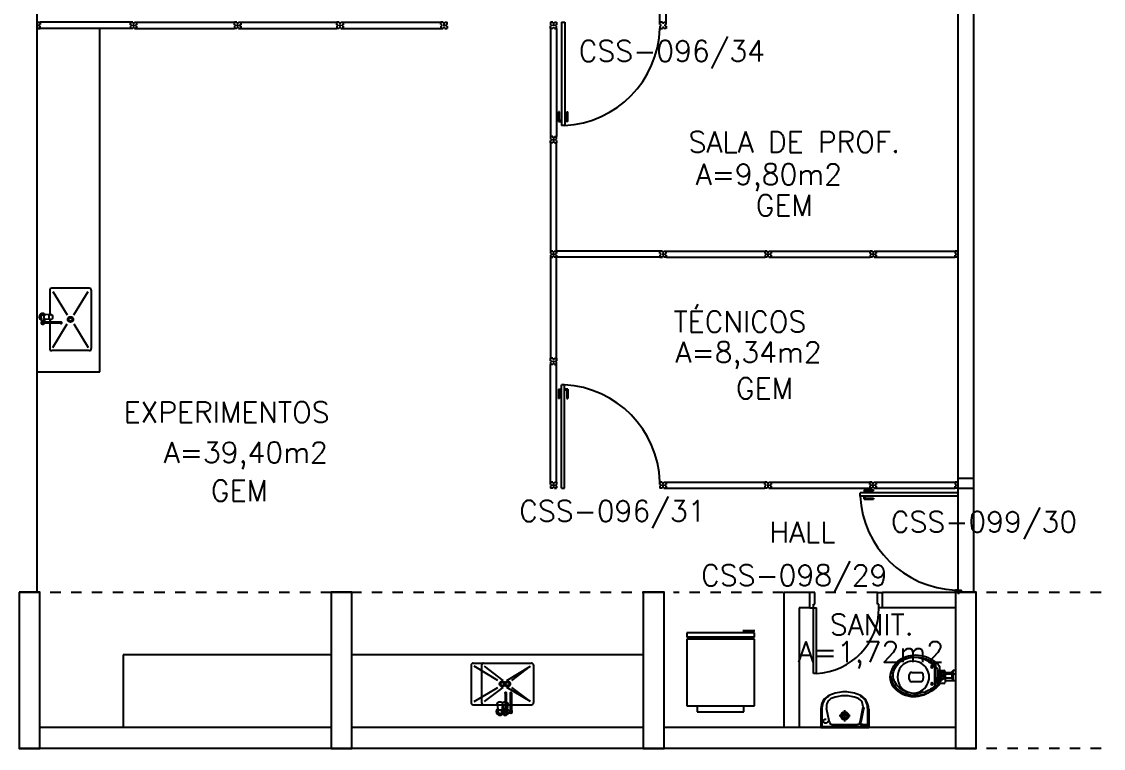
# Model space of a CAD drawing. Extents: x -248 to -11, y 347 to 447.
# Drawn here: x -144.24 to -133.84, y 389.07 to 396.05 of the extents above; entities that cross this region are included whole.
import ezdxf
from ezdxf.enums import TextEntityAlignment as Align

# ---------------------------------------------------------------- set-up
doc = ezdxf.new("R2010")
doc.units = 0
doc.header["$LTSCALE"] = 0.02
doc.header["$MEASUREMENT"] = 0
for name, pattern in [('C1', [12, 10, -1, 0, -1]), ('HIDDEN2', [0.1875, 0.125, -0.0625]), ('TR11', [2, 1, -1])]:
    doc.linetypes.add(name, pattern=pattern)
doc.layers.get('0').update_dxf_attribs({"linetype": 'CONTINUOUS'})
for name, color, linetype in [('ALV', 2, 'CONTINUOUS'), ('AREA', 2, 'CONTINUOUS'), ('BANC', 2, 'CONTINUOUS'), ('DIV', 2, 'CONTINUOUS'), ('EQUIP', 1, 'CONTINUOUS'), ('ESQ', 1, 'CONTINUOUS'), ('ESTR', 3, 'CONTINUOUS'), ('MARCO', 2, 'CONTINUOUS'), ('PEÇAS', 1, 'CONTINUOUS'), ('PORTA', 2, 'CONTINUOUS'), ('PROJ', 1, 'HIDDEN2'), ('TEXT_CENTRO_CUSTO', 1, 'CONTINUOUS'), ('TEXTO', 2, 'CONTINUOUS'), ('TEXTO-ENDEREÇO', 2, 'CONTINUOUS')]:
    doc.layers.add(name, color=color, linetype=linetype)
doc.styles.add('UNB-100', font='simplex.shx', dxfattribs={"height": 0.2})
doc.styles.add('UNB-100-1', font='simplex.shx', dxfattribs={"height": 0.2})

# ---------------------------------------------------------------- blocks, each defined once
blk = doc.blocks.new('DOOR60')
at = {"layer": 'PORTA'}
for p, q in [((0.035, 0), (0.065, 0)), ((0.035, -0.629), (0.035, 0)), ((0.065, -0.629), (0.065, 0)), ((0.065, -0.629), (0.035, -0.629))]:
    blk.add_line(p, q, dxfattribs=at)
at = {"layer": 'PORTA', "color": 1}
blk.add_arc((0.035, 0), 0.63, 272.7294, 0, dxfattribs=at)
blk = doc.blocks.new('PILAR-SSS')
blk.add_lwpolyline([(0.003, -42.962), (0.003, -44.462), (0.203, -44.462), (0.203, -42.962)], close=True)
blk = doc.blocks.new('GELADEIRA')
for p, q in [((0.65, 0), (0, 0)), ((0, 0), (0, -0.04)), ((0.653, 0.02), (0.539, 0.02)), ((0.65, -0.04), (0, -0.04)), ((0.65, -0.06), (0, -0.06)), ((0, -0.06), (0, -0.7)), ((0.65, -0.04), (0.65, 0)), ((0.65, -0.7), (0.65, -0.06)), ((0, -0.7), (0.65, -0.7)), ((0.1, -0.7), (0.1, -0.76)), ((0.55, -0.76), (0.55, -0.7)), ((0.1, -0.76), (0.55, -0.76))]:
    blk.add_line(p, q)
blk = doc.blocks.new('INOX')
for p, q in [((-0.58, 0.38), (-0.58, 0.1)), ((-0.56, 0.4), (0, 0.4)), ((0.02, 0.38), (0.02, 0.1)), ((-0.253, 0.111), (-0.253, -0.066)), ((-0.243, 0.111), (-0.243, -0.066)), ((-0.58, 0.1), (-0.58, 0.02)), ((-0.56, 0), (-0.327, 0)), ((-0.328, 0.011), (-0.323, -0.044)), ((-0.278, 0.011), (-0.283, -0.044)), ((-0.279, 0), (-0.253, 0)), ((-0.243, 0), (0, 0)), ((0.02, 0.1), (0.02, 0.02)), ((-0.32, -0.058), (-0.32, -0.049)), ((-0.288, -0.077), (-0.258, -0.077)), ((-0.277, -0.057), (-0.259, -0.057))]:
    blk.add_line(p, q)
at = {"color": 1}
for p, q in [((-0.323, 0.233), (-0.55, 0.37)), ((-0.237, 0.233), (-0.01, 0.37)), ((-0.55, 0.03), (-0.323, 0.167)), ((-0.01, 0.03), (-0.237, 0.167))]:
    blk.add_line(p, q, dxfattribs=at)
blk.add_lwpolyline([(-0.328, 0.011), (-0.326, 0.017), (-0.321, 0.023), (-0.313, 0.027), (-0.303, 0.028), (-0.293, 0.027), (-0.286, 0.023), (-0.28, 0.017), (-0.278, 0.011), (-0.28, 0.005), (-0.286, -0.001), (-0.293, -0.005), (-0.303, -0.006), (-0.313, -0.005), (-0.321, -0.001), (-0.326, 0.005)], close=True)
blk.add_lwpolyline([(-0.283, -0.044), (-0.284, -0.048), (-0.289, -0.051), (-0.295, -0.053), (-0.303, -0.054), (-0.311, -0.053), (-0.317, -0.051), (-0.322, -0.048), (-0.323, -0.044)])
for radius in [0.0266, 0.0163]:
    blk.add_circle((-0.28, 0.2), radius, dxfattribs=at)
for centre, radius, start, end in [((-0.56, 0.38), 0.02, 90, 180), ((0, 0.38), 0.02, 360, 90), ((-0.248, 0.111), 0.005, 359.9935, 180.0065), ((-0.56, 0.02), 0.02, 180, 270), ((0, 0.02), 0.02, 270, 360), ((-0.303, -0.066), 0.0189, 152.7367, 325.7375), ((-0.277, -0.047), 0.01, 192.8285, 270), ((-0.248, -0.066), 0.0145, 110.161, 69.839), ((-0.248, -0.066), 0.005, 180.0037, 359.9963)]:
    blk.add_arc(centre, radius, start, end)
for centre, radius, start, end in [((-0.248, 0.111), 0.00738, 312.6559, 227.3441), ((-0.303, -0.066), 0.0349, 126.1705, 342.2568), ((-0.303, -0.066), 0.0349, 15.5373, 53.9987)]:
    blk.add_arc(centre, radius, start, end, dxfattribs=at)
blk = doc.blocks.new('INOXA1-P-SSS')
for p, q in [((0.12, 0.23), (0.12, 0.047)), ((0.22, 0.25), (0.14, 0.25)), ((0.15, 0.22), (0.287, 0.043)), ((0.5, 0.25), (0.22, 0.25)), ((0.353, 0.043), (0.49, 0.22)), ((0.52, 0.23), (0.52, -0.23)), ((0.043, 0.008), (0.043, -0.022)), ((0.062, 0.04), (0.071, 0.04)), ((0.131, 0.048), (0.076, 0.043)), ((0.131, -0.002), (0.076, 0.003)), ((0.22, -0.027), (0.054, -0.027)), ((0.22, -0.037), (0.054, -0.037)), ((0.063, -0.003), (0.063, -0.021)), ((0.12, -0.001), (0.12, -0.027)), ((0.12, -0.037), (0.12, -0.23)), ((0.15, -0.22), (0.287, -0.043)), ((0.231, -0.027), (0.22, -0.027)), ((0.231, -0.037), (0.22, -0.037)), ((0.353, -0.043), (0.49, -0.22)), ((0.22, -0.25), (0.14, -0.25)), ((0.5, -0.25), (0.22, -0.25))]:
    blk.add_line(p, q)
blk.add_lwpolyline([(0.076, 0.003), (0.072, 0.004), (0.069, 0.009), (0.067, 0.015), (0.066, 0.023), (0.067, 0.031), (0.069, 0.037), (0.072, 0.042), (0.076, 0.043)])
blk.add_lwpolyline([(0.131, 0.048), (0.137, 0.046), (0.143, 0.041), (0.147, 0.033), (0.148, 0.023), (0.147, 0.013), (0.143, 0.006), (0.137, 0), (0.131, -0.002), (0.125, 0), (0.119, 0.006), (0.115, 0.013), (0.114, 0.023), (0.115, 0.033), (0.119, 0.041), (0.125, 0.046)], close=True)
for radius in [0.0266, 0.0163]:
    blk.add_circle((0.32, 0), radius)
for centre, radius, start, end in [((0.14, 0.23), 0.02, 90, 180), ((0.5, 0.23), 0.02, 360, 90), ((0.054, 0.023), 0.0349, 36.1705, 252.2568), ((0.054, 0.023), 0.0189, 62.7367, 235.7375), ((0.073, -0.003), 0.01, 102.8285, 180), ((0.054, 0.023), 0.0349, 285.5373, 323.9987), ((0.054, -0.032), 0.0145, 20.161, 339.839), ((0.054, -0.032), 0.005, 90.0037, 269.9963), ((0.231, -0.032), 0.00738, 222.6559, 137.3441), ((0.231, -0.032), 0.005, 269.9935, 90.0065), ((0.14, -0.23), 0.02, 180, 270), ((0.5, -0.23), 0.02, 270, 360)]:
    blk.add_arc(centre, radius, start, end)
blk = doc.blocks.new('VDC-P-SSS')
for p, q in [((-0.127, 0.192), (0.127, 0.192)), ((-0.109, 0.202), (0.109, 0.202)), ((-0.068, 0.152), (0.068, 0.152)), ((-0.05, 0.152), (-0.03, 0.11)), ((-0.03, 0.152), (-0.03, 0.11)), ((0.03, 0.11), (-0.03, 0.11)), ((0.03, 0.152), (0.03, 0.11)), ((0.05, 0.152), (0.03, 0.11)), ((-0.05, 0.015), (-0.05, 0)), ((-0.05, 0), (0.05, 0)), ((0.045, 0.02), (-0.045, 0.02)), ((-0.04, 0.025), (-0.04, 0.02)), ((0.035, 0.03), (-0.035, 0.03)), ((0.03, 0.1), (-0.03, 0.1)), ((-0.025, 0.1), (-0.025, 0.03)), ((0.025, 0.1), (0.025, 0.03)), ((0.04, 0.025), (0.04, 0.02)), ((0.05, 0.015), (0.05, 0))]:
    blk.add_line(p, q)
for points in [[(0.16, 0.244, 0.050424), (0.18, 0.288, 0.082137), (0.195, 0.381, 0.082137), (0.18, 0.474, 0.090148), (0.138, 0.549, 0.104406), (0.073, 0.601, 0.117345), (0, 0.619, 0.117345), (-0.073, 0.601, 0.104406), (-0.138, 0.549, 0.090148), (-0.18, 0.474, 0.082137), (-0.195, 0.381, 0.082137)], [(0.142, 0.254, 0.050424), (0.161, 0.295, 0.082137), (0.175, 0.381, 0.082137), (0.161, 0.468, 0.090148), (0.122, 0.536, 0.104406), (0.064, 0.583, 0.117345), (0, 0.599, 0.117345), (-0.064, 0.583, 0.104406), (-0.122, 0.536, 0.090148), (-0.161, 0.468, 0.082137), (-0.175, 0.381, 0.082137)], [(-0.195, 0.381, 0.082137), (-0.18, 0.288, 0.050424), (-0.16, 0.244, 0.104406)], [(-0.175, 0.381, 0.082137), (-0.161, 0.295, 0.050424), (-0.142, 0.254, 0.050424)]]:
    blk.add_lwpolyline(points, format="xyb")
for centre in [(-0.083, 0.226), (0.083, 0.226)]:
    blk.add_circle(centre, 0.0101)
for centre, radius, start, end in [((0.08, 0.36), 0.266, 205.6863, 226.7558), ((0.08, 0.36), 0.246, 205.6863, 219.7706), ((-0.08, 0.36), 0.266, 313.2442, 334.3137), ((-0.08, 0.36), 0.246, 320.2294, 334.3137), ((-0.068, 0.202), 0.05, 226.7558, 270), ((-0.03, 0.105), 0.005, 90, 270), ((0.03, 0.105), 0.005, 270, 90), ((0.068, 0.202), 0.05, 270, 313.2442), ((-0.045, 0.015), 0.005, 90, 180), ((-0.035, 0.025), 0.005, 90, 180), ((0.035, 0.025), 0.005, 0, 90), ((0.045, 0.015), 0.005, 360, 90)]:
    blk.add_arc(centre, radius, start, end)

msp = doc.modelspace()

# ---------------------------------------------------------------- linework, layer by layer
at = {"layer": 'ALV'}
for p, q in [((-144.091, 390.567), (-144.091, 405.578)), ((-144.091, 390.567), (-144.091, 405.547)), ((-136.916, 390.567), (-136.916, 389.267)), ((-136.666, 390.567), (-136.916, 390.567)), ((-136.666, 390.417), (-136.666, 390.567)), ((-135.266, 390.567), (-135.966, 390.567)), ((-135.966, 390.417), (-135.966, 390.567)), ((-136.766, 390.417), (-136.766, 389.267)), ((-136.666, 390.417), (-136.766, 390.417)), ((-135.266, 390.417), (-135.966, 390.417)), ((-141.266, 389.267), (-144.066, 389.267)), ((-138.266, 389.267), (-141.065, 389.267)), ((-135.266, 389.267), (-138.066, 389.267)), ((-141.266, 389.067), (-144.066, 389.067)), ((-138.266, 389.067), (-141.065, 389.067)), ((-135.266, 389.067), (-138.066, 389.067))]:
    msp.add_line(p, q, dxfattribs=at)
at = {"layer": 'BANC'}
for p, q in [((-143.491, 392.687), (-143.491, 395.987)), ((-141.266, 389.967), (-143.266, 389.967)), ((-143.266, 389.967), (-143.266, 389.267)), ((-138.266, 389.967), (-141.065, 389.967))]:
    msp.add_line(p, q, dxfattribs=at)
at = {"layer": 'DIV'}
for p, q in [((-138.106, 396.047), (-138.106, 396.537)), ((-138.046, 396.047), (-138.046, 396.537)), ((-144.097, 396.017), (-144.086, 396.017)), ((-144.091, 396.037), (-144.083, 396.037)), ((-144.091, 396.018), (-144.091, 396.037)), ((-144.091, 396.012), (-144.091, 396.023)), ((-144.091, 395.997), (-144.091, 396.018)), ((-144.091, 395.997), (-144.083, 395.997)), ((-144.083, 396.047), (-144.083, 396.037)), ((-144.083, 396.047), (-144.063, 396.047)), ((-144.083, 395.987), (-144.083, 395.997)), ((-144.083, 395.987), (-144.063, 395.987)), ((-144.073, 396.009), (-144.073, 396.025)), ((-144.073, 396.025), (-144.063, 396.025)), ((-144.073, 396.009), (-144.063, 396.009)), ((-144.063, 396.047), (-144.063, 396.025)), ((-143.196, 396.047), (-144.063, 396.047)), ((-144.063, 395.987), (-144.063, 396.009)), ((-143.196, 395.987), (-144.063, 395.987)), ((-143.174, 396.047), (-143.196, 396.047)), ((-143.196, 396.023), (-143.196, 396.047)), ((-143.196, 396.047), (-143.196, 396.026)), ((-143.196, 396.026), (-143.196, 396.044)), ((-143.187, 396.023), (-143.196, 396.023)), ((-143.187, 396.023), (-143.196, 396.023)), ((-143.187, 396.011), (-143.196, 396.011)), ((-143.196, 396.011), (-143.196, 395.987)), ((-143.187, 396.011), (-143.196, 396.011)), ((-143.174, 395.987), (-143.196, 395.987)), ((-143.187, 396.023), (-143.187, 396.011)), ((-143.187, 396.023), (-143.187, 396.011)), ((-143.174, 396.047), (-143.174, 396.037)), ((-143.158, 396.037), (-143.174, 396.037)), ((-143.174, 395.987), (-143.174, 395.997)), ((-143.158, 395.997), (-143.174, 395.997)), ((-143.161, 396.017), (-143.172, 396.017)), ((-143.172, 396.017), (-143.161, 396.017)), ((-143.161, 396.017), (-143.172, 396.017)), ((-143.166, 396.023), (-143.166, 396.012)), ((-143.166, 396.012), (-143.166, 396.023)), ((-143.166, 396.023), (-143.166, 396.012)), ((-143.158, 396.047), (-143.158, 396.037)), ((-143.158, 396.047), (-143.136, 396.047)), ((-143.158, 395.987), (-143.158, 395.997)), ((-143.158, 395.987), (-143.136, 395.987)), ((-143.146, 396.023), (-143.146, 396.011)), ((-143.146, 396.023), (-143.136, 396.023)), ((-143.146, 396.011), (-143.146, 396.023)), ((-143.146, 396.023), (-143.136, 396.023)), ((-143.146, 396.011), (-143.136, 396.011)), ((-143.146, 396.011), (-143.136, 396.011)), ((-143.136, 396.047), (-142.196, 396.047)), ((-143.136, 396.047), (-143.136, 396.023)), ((-143.136, 395.987), (-143.136, 396.011)), ((-143.136, 396.008), (-143.136, 395.99)), ((-143.136, 395.987), (-143.136, 396.008)), ((-143.136, 395.987), (-142.196, 395.987)), ((-142.174, 396.047), (-142.196, 396.047)), ((-142.196, 396.023), (-142.196, 396.047)), ((-142.187, 396.023), (-142.196, 396.023)), ((-142.187, 396.023), (-142.196, 396.023)), ((-142.187, 396.011), (-142.196, 396.011)), ((-142.187, 396.011), (-142.196, 396.011)), ((-142.196, 396.011), (-142.196, 395.987)), ((-142.174, 395.987), (-142.196, 395.987)), ((-142.187, 396.011), (-142.187, 396.023)), ((-142.187, 396.023), (-142.187, 396.011)), ((-142.174, 396.047), (-142.174, 396.037)), ((-142.158, 396.037), (-142.174, 396.037)), ((-142.158, 395.997), (-142.174, 395.997)), ((-142.174, 395.987), (-142.174, 395.997)), ((-142.161, 396.017), (-142.172, 396.017)), ((-142.172, 396.017), (-142.161, 396.017)), ((-142.166, 396.023), (-142.166, 396.012)), ((-142.166, 396.012), (-142.166, 396.023)), ((-142.158, 396.047), (-142.158, 396.037)), ((-142.158, 396.047), (-142.136, 396.047)), ((-142.158, 395.987), (-142.158, 395.997)), ((-142.158, 395.987), (-142.136, 395.987)), ((-142.146, 396.023), (-142.146, 396.011)), ((-142.146, 396.023), (-142.136, 396.023)), ((-142.146, 396.011), (-142.146, 396.023)), ((-142.146, 396.023), (-142.136, 396.023)), ((-142.146, 396.011), (-142.136, 396.011)), ((-142.146, 396.011), (-142.136, 396.011)), ((-142.136, 396.047), (-142.136, 396.023)), ((-142.136, 396.047), (-141.211, 396.047)), ((-142.136, 395.987), (-142.136, 396.011)), ((-142.136, 396.008), (-142.136, 395.99)), ((-142.136, 395.987), (-142.136, 396.008)), ((-142.136, 395.987), (-141.211, 395.987)), ((-141.189, 396.047), (-141.211, 396.047)), ((-141.211, 396.023), (-141.211, 396.047)), ((-141.202, 396.023), (-141.211, 396.023)), ((-141.202, 396.023), (-141.211, 396.023)), ((-141.202, 396.011), (-141.211, 396.011)), ((-141.202, 396.011), (-141.211, 396.011)), ((-141.211, 396.011), (-141.211, 395.987)), ((-141.189, 395.987), (-141.211, 395.987)), ((-141.202, 396.011), (-141.202, 396.023)), ((-141.202, 396.023), (-141.202, 396.011)), ((-141.189, 396.047), (-141.189, 396.037)), ((-141.173, 396.037), (-141.189, 396.037)), ((-141.173, 395.997), (-141.189, 395.997)), ((-141.189, 395.987), (-141.189, 395.997)), ((-141.176, 396.017), (-141.187, 396.017)), ((-141.187, 396.017), (-141.176, 396.017)), ((-141.181, 396.023), (-141.181, 396.012)), ((-141.181, 396.012), (-141.181, 396.023)), ((-141.173, 396.047), (-141.173, 396.037)), ((-141.173, 396.047), (-141.151, 396.047)), ((-141.173, 395.987), (-141.173, 395.997)), ((-141.173, 395.987), (-141.151, 395.987)), ((-141.161, 396.023), (-141.161, 396.011)), ((-141.161, 396.023), (-141.151, 396.023)), ((-141.161, 396.011), (-141.161, 396.023)), ((-141.161, 396.023), (-141.151, 396.023)), ((-141.161, 396.011), (-141.151, 396.011)), ((-141.161, 396.011), (-141.151, 396.011)), ((-141.151, 396.047), (-140.211, 396.047)), ((-141.151, 396.047), (-141.151, 396.023)), ((-141.151, 395.987), (-141.151, 396.011)), ((-141.151, 396.008), (-141.151, 395.99)), ((-141.151, 395.987), (-141.151, 396.008)), ((-141.151, 395.987), (-140.211, 395.987)), ((-140.189, 396.047), (-140.211, 396.047)), ((-140.211, 396.025), (-140.211, 396.047)), ((-140.211, 396.025), (-140.201, 396.025)), ((-140.211, 396.009), (-140.211, 395.987)), ((-140.211, 396.009), (-140.201, 396.009)), ((-140.189, 395.987), (-140.211, 395.987)), ((-140.211, 395.987), (-140.19, 395.987)), ((-140.201, 396.009), (-140.201, 396.025)), ((-140.189, 396.047), (-140.189, 396.037)), ((-140.189, 396.037), (-140.173, 396.037)), ((-140.189, 395.987), (-140.189, 395.997)), ((-140.189, 395.997), (-140.173, 395.997)), ((-140.175, 396.017), (-140.188, 396.017)), ((-140.175, 395.997), (-140.187, 395.997)), ((-140.181, 396.024), (-140.181, 396.011)), ((-140.173, 396.047), (-140.173, 396.037)), ((-140.173, 396.047), (-140.151, 396.047)), ((-140.173, 395.987), (-140.173, 395.997)), ((-140.173, 395.987), (-140.151, 395.987)), ((-140.151, 396.025), (-140.161, 396.025)), ((-140.161, 396.009), (-140.161, 396.025)), ((-140.151, 396.009), (-140.161, 396.009)), ((-140.151, 396.025), (-140.151, 396.047)), ((-140.151, 396.009), (-140.151, 395.987)), ((-139.137, 396.047), (-139.159, 396.047)), ((-139.159, 396.047), (-139.159, 396.023)), ((-139.147, 396.023), (-139.159, 396.023)), ((-139.147, 396.011), (-139.159, 396.011)), ((-139.159, 395.987), (-139.159, 396.011)), ((-139.159, 395.987), (-139.159, 394.947)), ((-139.137, 395.987), (-139.159, 395.987)), ((-139.147, 396.011), (-139.147, 396.023)), ((-139.137, 396.047), (-139.137, 396.037)), ((-139.137, 396.037), (-139.121, 396.037)), ((-139.137, 395.997), (-139.121, 395.997)), ((-139.137, 395.987), (-139.137, 395.997)), ((-139.124, 396.018), (-139.135, 396.018)), ((-139.124, 396.018), (-139.134, 396.018)), ((-139.129, 396.024), (-139.129, 396.011)), ((-139.129, 396.012), (-139.129, 396.023)), ((-139.129, 396.023), (-139.129, 396.012)), ((-139.121, 396.047), (-139.099, 396.047)), ((-139.121, 396.047), (-139.121, 396.037)), ((-139.121, 395.987), (-139.121, 395.997)), ((-139.121, 395.987), (-139.099, 395.987)), ((-139.11, 396.023), (-139.11, 396.011)), ((-139.11, 396.023), (-139.099, 396.023)), ((-139.11, 396.011), (-139.099, 396.011)), ((-139.099, 396.047), (-139.099, 396.023)), ((-139.099, 395.987), (-139.099, 396.011)), ((-139.099, 395.987), (-139.099, 394.947)), ((-139.051, 396.046), (-139.051, 395.054)), ((-139.051, 396.046), (-139.021, 396.046)), ((-139.021, 396.046), (-139.021, 395.054)), ((-138.106, 396.025), (-138.106, 396.047)), ((-138.082, 396.047), (-138.106, 396.047)), ((-138.106, 396.025), (-138.096, 396.025)), ((-138.106, 396.009), (-138.106, 395.987)), ((-138.106, 396.009), (-138.096, 396.009)), ((-138.106, 395.987), (-138.082, 395.987)), ((-138.096, 396.009), (-138.096, 396.025)), ((-138.082, 396.038), (-138.082, 396.047)), ((-138.07, 396.038), (-138.082, 396.038)), ((-138.082, 395.997), (-138.082, 395.987)), ((-138.082, 395.997), (-138.07, 395.997)), ((-138.082, 395.997), (-138.082, 395.987)), ((-138.07, 395.997), (-138.082, 395.997)), ((-138.07, 396.047), (-138.046, 396.047)), ((-138.07, 396.038), (-138.07, 396.047)), ((-138.07, 395.997), (-138.07, 395.987)), ((-138.07, 395.997), (-138.07, 395.987)), ((-138.046, 395.987), (-138.07, 395.987)), ((-138.046, 396.025), (-138.056, 396.025)), ((-138.056, 396.009), (-138.056, 396.025)), ((-138.046, 396.009), (-138.056, 396.009)), ((-138.046, 396.025), (-138.046, 396.047)), ((-138.046, 396.009), (-138.046, 395.987)), ((-139.071, 395.184), (-139.081, 395.184)), ((-139.081, 395.094), (-139.081, 395.184)), ((-139.071, 395.104), (-139.071, 395.184)), ((-139.001, 395.184), (-138.992, 395.184)), ((-139.001, 395.104), (-139.001, 395.184)), ((-138.991, 395.094), (-138.991, 395.184)), ((-139.081, 395.094), (-139.051, 395.094)), ((-139.071, 395.104), (-139.051, 395.104)), ((-139.021, 395.054), (-139.051, 395.054)), ((-139.001, 395.104), (-139.021, 395.104)), ((-138.991, 395.094), (-139.021, 395.094)), ((-139.159, 394.947), (-139.159, 394.923)), ((-139.137, 394.947), (-139.159, 394.947)), ((-139.147, 394.923), (-139.159, 394.923)), ((-139.147, 394.911), (-139.147, 394.923)), ((-139.137, 394.947), (-139.137, 394.937)), ((-139.137, 394.937), (-139.121, 394.937)), ((-139.123, 394.917), (-139.135, 394.917)), ((-139.134, 394.917), (-139.124, 394.917)), ((-139.129, 394.924), (-139.129, 394.911)), ((-139.129, 394.912), (-139.129, 394.923)), ((-139.121, 394.947), (-139.121, 394.937)), ((-139.121, 394.947), (-139.099, 394.947)), ((-139.108, 394.923), (-139.099, 394.923)), ((-139.108, 394.911), (-139.108, 394.923)), ((-139.099, 394.923), (-139.099, 394.947)), ((-139.147, 394.911), (-139.159, 394.911)), ((-139.159, 394.887), (-139.159, 394.911)), ((-139.137, 394.887), (-139.159, 394.887)), ((-139.159, 394.887), (-139.159, 393.847)), ((-139.137, 394.887), (-139.137, 394.897)), ((-139.137, 394.897), (-139.121, 394.897)), ((-139.121, 394.887), (-139.121, 394.897)), ((-139.121, 394.887), (-139.099, 394.887)), ((-139.108, 394.911), (-139.099, 394.911)), ((-139.099, 394.911), (-139.099, 394.887)), ((-139.099, 393.847), (-139.099, 394.887)), ((-139.135, 393.847), (-139.159, 393.847)), ((-139.159, 393.847), (-139.159, 393.825)), ((-139.159, 393.825), (-139.149, 393.825)), ((-139.159, 393.809), (-139.149, 393.809)), ((-139.159, 393.809), (-139.159, 393.787)), ((-139.159, 393.787), (-139.138, 393.787)), ((-139.159, 393.787), (-139.135, 393.787)), ((-139.159, 393.787), (-139.159, 392.817)), ((-139.138, 393.787), (-139.156, 393.787)), ((-139.149, 393.809), (-139.149, 393.825)), ((-139.135, 393.838), (-139.135, 393.847)), ((-139.135, 393.838), (-139.135, 393.847)), ((-139.135, 393.838), (-139.123, 393.838)), ((-139.123, 393.838), (-139.135, 393.838)), ((-139.135, 393.797), (-139.135, 393.787)), ((-139.135, 393.797), (-139.123, 393.797)), ((-139.135, 393.797), (-139.135, 393.787)), ((-139.123, 393.797), (-139.135, 393.797)), ((-139.134, 393.817), (-139.124, 393.817)), ((-139.124, 393.817), (-139.134, 393.817)), ((-139.129, 393.823), (-139.129, 393.812)), ((-139.129, 393.812), (-139.129, 393.823)), ((-139.123, 393.838), (-139.123, 393.847)), ((-139.123, 393.847), (-139.099, 393.847)), ((-139.123, 393.838), (-139.123, 393.847)), ((-139.123, 393.797), (-139.123, 393.787)), ((-139.123, 393.797), (-139.123, 393.787)), ((-139.099, 393.787), (-139.123, 393.787)), ((-139.109, 393.809), (-139.109, 393.825)), ((-139.099, 393.825), (-139.109, 393.825)), ((-139.099, 393.809), (-139.109, 393.809)), ((-138.106, 393.847), (-139.099, 393.847)), ((-139.099, 393.847), (-139.099, 393.825)), ((-139.099, 393.809), (-139.099, 393.787)), ((-139.099, 392.817), (-139.099, 393.787)), ((-138.106, 393.787), (-139.099, 393.787)), ((-138.106, 393.825), (-138.106, 393.847)), ((-138.082, 393.847), (-138.106, 393.847)), ((-138.106, 393.825), (-138.096, 393.825)), ((-138.106, 393.809), (-138.106, 393.787)), ((-138.106, 393.809), (-138.096, 393.809)), ((-138.106, 393.787), (-138.085, 393.787)), ((-138.106, 393.787), (-138.082, 393.787)), ((-138.085, 393.787), (-138.103, 393.787)), ((-138.096, 393.809), (-138.096, 393.825)), ((-138.082, 393.838), (-138.082, 393.847)), ((-138.082, 393.838), (-138.082, 393.847)), ((-138.082, 393.838), (-138.07, 393.838)), ((-138.07, 393.838), (-138.082, 393.838)), ((-138.082, 393.817), (-138.071, 393.817)), ((-138.071, 393.817), (-138.082, 393.817)), ((-138.082, 393.797), (-138.082, 393.787)), ((-138.082, 393.797), (-138.07, 393.797)), ((-138.082, 393.797), (-138.082, 393.787)), ((-138.07, 393.797), (-138.082, 393.797)), ((-138.076, 393.823), (-138.076, 393.812)), ((-138.076, 393.812), (-138.076, 393.823)), ((-138.07, 393.838), (-138.07, 393.847)), ((-138.07, 393.847), (-138.046, 393.847)), ((-138.07, 393.838), (-138.07, 393.847)), ((-138.07, 393.797), (-138.07, 393.787)), ((-138.07, 393.797), (-138.07, 393.787)), ((-138.046, 393.787), (-138.07, 393.787)), ((-138.056, 393.809), (-138.056, 393.825)), ((-138.046, 393.825), (-138.056, 393.825)), ((-138.046, 393.809), (-138.056, 393.809)), ((-138.046, 393.847), (-137.096, 393.847)), ((-138.046, 393.825), (-138.046, 393.847)), ((-138.046, 393.809), (-138.046, 393.787)), ((-138.046, 393.787), (-137.096, 393.787)), ((-137.074, 393.847), (-137.096, 393.847)), ((-137.096, 393.823), (-137.096, 393.847)), ((-137.087, 393.823), (-137.096, 393.823)), ((-137.086, 393.823), (-137.096, 393.823)), ((-137.087, 393.811), (-137.096, 393.811)), ((-137.096, 393.811), (-137.096, 393.787)), ((-137.086, 393.811), (-137.096, 393.811)), ((-137.074, 393.787), (-137.096, 393.787)), ((-137.086, 393.811), (-137.086, 393.823)), ((-137.074, 393.847), (-137.074, 393.837)), ((-137.058, 393.837), (-137.074, 393.837)), ((-137.058, 393.797), (-137.074, 393.797)), ((-137.074, 393.787), (-137.074, 393.797)), ((-137.061, 393.817), (-137.072, 393.817)), ((-137.072, 393.817), (-137.061, 393.817)), ((-137.066, 393.823), (-137.066, 393.812)), ((-137.066, 393.812), (-137.066, 393.823)), ((-137.058, 393.847), (-137.058, 393.837)), ((-137.058, 393.847), (-137.036, 393.847)), ((-137.058, 393.787), (-137.058, 393.797)), ((-137.058, 393.787), (-137.036, 393.787)), ((-137.046, 393.823), (-137.046, 393.811)), ((-137.046, 393.823), (-137.036, 393.823)), ((-137.046, 393.811), (-137.046, 393.823)), ((-137.046, 393.823), (-137.036, 393.823)), ((-137.046, 393.811), (-137.036, 393.811)), ((-137.046, 393.811), (-137.036, 393.811)), ((-137.036, 393.847), (-137.036, 393.823)), ((-137.036, 393.847), (-136.086, 393.847)), ((-137.036, 393.787), (-137.036, 393.811)), ((-137.036, 393.808), (-137.036, 393.79)), ((-137.036, 393.787), (-137.036, 393.808)), ((-137.036, 393.787), (-136.086, 393.787)), ((-136.064, 393.847), (-136.086, 393.847)), ((-136.086, 393.823), (-136.086, 393.847)), ((-136.077, 393.823), (-136.086, 393.823)), ((-136.077, 393.811), (-136.086, 393.811)), ((-136.086, 393.811), (-136.086, 393.787)), ((-136.064, 393.787), (-136.086, 393.787)), ((-136.077, 393.823), (-136.077, 393.811)), ((-136.064, 393.847), (-136.064, 393.837)), ((-136.048, 393.837), (-136.064, 393.837)), ((-136.048, 393.797), (-136.064, 393.797)), ((-136.064, 393.787), (-136.064, 393.797)), ((-136.051, 393.817), (-136.062, 393.817)), ((-136.062, 393.817), (-136.051, 393.817)), ((-136.056, 393.823), (-136.056, 393.812)), ((-136.056, 393.812), (-136.056, 393.823)), ((-136.048, 393.847), (-136.048, 393.837)), ((-136.048, 393.847), (-136.026, 393.847)), ((-136.048, 393.787), (-136.048, 393.797)), ((-136.048, 393.787), (-136.026, 393.787)), ((-136.036, 393.823), (-136.036, 393.811)), ((-136.036, 393.823), (-136.026, 393.823)), ((-136.036, 393.811), (-136.036, 393.823)), ((-136.036, 393.823), (-136.026, 393.823)), ((-136.036, 393.811), (-136.026, 393.811)), ((-136.036, 393.811), (-136.026, 393.811)), ((-136.026, 393.847), (-135.269, 393.847)), ((-136.026, 393.847), (-136.026, 393.823)), ((-136.026, 393.787), (-136.026, 393.811)), ((-136.026, 393.808), (-136.026, 393.79)), ((-136.026, 393.787), (-136.026, 393.808)), ((-136.026, 393.787), (-135.269, 393.787)), ((-135.249, 393.847), (-135.269, 393.847)), ((-135.269, 393.847), (-135.269, 393.825)), ((-135.26, 393.825), (-135.269, 393.825)), ((-135.26, 393.809), (-135.269, 393.809)), ((-135.269, 393.787), (-135.269, 393.809)), ((-135.249, 393.787), (-135.269, 393.787)), ((-135.26, 393.825), (-135.26, 393.809)), ((-135.249, 393.847), (-135.249, 393.837)), ((-135.241, 393.837), (-135.249, 393.837)), ((-135.241, 393.797), (-135.249, 393.797)), ((-135.249, 393.787), (-135.249, 393.797)), ((-135.236, 393.817), (-135.247, 393.817)), ((-135.241, 393.837), (-135.241, 393.817)), ((-135.241, 393.817), (-135.241, 393.797)), ((-139.159, 392.793), (-139.159, 392.817)), ((-139.137, 392.817), (-139.159, 392.817)), ((-139.149, 392.793), (-139.159, 392.793)), ((-139.159, 392.781), (-139.159, 392.757)), ((-139.149, 392.781), (-139.159, 392.781)), ((-139.137, 392.757), (-139.159, 392.757)), ((-139.159, 391.627), (-139.159, 392.757)), ((-139.149, 392.793), (-139.149, 392.781)), ((-139.137, 392.817), (-139.137, 392.807)), ((-139.121, 392.807), (-139.137, 392.807)), ((-139.137, 392.757), (-139.137, 392.767)), ((-139.121, 392.767), (-139.137, 392.767)), ((-139.134, 392.787), (-139.124, 392.787)), ((-139.124, 392.787), (-139.134, 392.787)), ((-139.129, 392.782), (-139.129, 392.793)), ((-139.129, 392.793), (-139.129, 392.782)), ((-139.121, 392.817), (-139.099, 392.817)), ((-139.121, 392.817), (-139.121, 392.807)), ((-139.121, 392.757), (-139.121, 392.767)), ((-139.121, 392.757), (-139.099, 392.757)), ((-139.108, 392.793), (-139.099, 392.793)), ((-139.108, 392.781), (-139.108, 392.793)), ((-139.108, 392.793), (-139.099, 392.793)), ((-139.108, 392.793), (-139.108, 392.781)), ((-139.108, 392.781), (-139.099, 392.781)), ((-139.108, 392.781), (-139.099, 392.781)), ((-139.099, 392.817), (-139.099, 392.793)), ((-139.099, 392.793), (-139.099, 392.817)), ((-139.099, 392.757), (-139.099, 392.781)), ((-139.099, 392.757), (-139.099, 392.781)), ((-139.099, 391.627), (-139.099, 392.757)), ((-144.091, 392.687), (-143.491, 392.687)), ((-139.052, 391.568), (-139.052, 392.561)), ((-139.022, 392.561), (-139.052, 392.561)), ((-139.022, 391.568), (-139.022, 392.561)), ((-139.082, 392.521), (-139.082, 392.431)), ((-139.082, 392.521), (-139.052, 392.521)), ((-139.072, 392.431), (-139.082, 392.431)), ((-139.072, 392.511), (-139.072, 392.431)), ((-139.072, 392.511), (-139.052, 392.511)), ((-138.992, 392.521), (-139.022, 392.521)), ((-139.002, 392.511), (-139.022, 392.511)), ((-139.002, 392.511), (-139.002, 392.431)), ((-139.002, 392.431), (-138.992, 392.431)), ((-138.992, 392.521), (-138.992, 392.431)), ((-139.137, 391.627), (-139.159, 391.627)), ((-139.159, 391.603), (-139.159, 391.627)), ((-139.149, 391.603), (-139.159, 391.603)), ((-139.149, 391.603), (-139.159, 391.603)), ((-139.149, 391.591), (-139.159, 391.591)), ((-139.149, 391.591), (-139.159, 391.591)), ((-139.159, 391.591), (-139.159, 391.567)), ((-139.149, 391.591), (-139.149, 391.603)), ((-139.149, 391.603), (-139.149, 391.591)), ((-139.137, 391.627), (-139.137, 391.617)), ((-139.121, 391.617), (-139.137, 391.617)), ((-139.124, 391.597), (-139.134, 391.597)), ((-139.134, 391.597), (-139.124, 391.597)), ((-139.129, 391.603), (-139.129, 391.592)), ((-139.129, 391.592), (-139.129, 391.603)), ((-139.121, 391.627), (-139.121, 391.617)), ((-139.121, 391.627), (-139.099, 391.627)), ((-139.108, 391.603), (-139.108, 391.591)), ((-139.108, 391.603), (-139.099, 391.603)), ((-139.108, 391.591), (-139.108, 391.603)), ((-139.108, 391.603), (-139.099, 391.603)), ((-139.108, 391.591), (-139.099, 391.591)), ((-139.108, 391.591), (-139.099, 391.591)), ((-139.099, 391.627), (-139.099, 391.603)), ((-139.099, 391.567), (-139.099, 391.591)), ((-139.099, 391.588), (-139.099, 391.57)), ((-139.099, 391.567), (-139.099, 391.588)), ((-138.085, 391.627), (-138.107, 391.627)), ((-138.107, 391.603), (-138.107, 391.627)), ((-138.097, 391.603), (-138.107, 391.603)), ((-138.097, 391.603), (-138.107, 391.603)), ((-138.097, 391.591), (-138.107, 391.591)), ((-138.097, 391.591), (-138.107, 391.591)), ((-138.107, 391.591), (-138.107, 391.567)), ((-138.097, 391.591), (-138.097, 391.603)), ((-138.097, 391.603), (-138.097, 391.591)), ((-138.085, 391.627), (-138.085, 391.617)), ((-138.069, 391.617), (-138.085, 391.617)), ((-138.072, 391.597), (-138.082, 391.597)), ((-138.082, 391.597), (-138.072, 391.597)), ((-138.077, 391.603), (-138.077, 391.592)), ((-138.077, 391.592), (-138.077, 391.603)), ((-138.069, 391.627), (-138.069, 391.617)), ((-138.069, 391.627), (-138.047, 391.627)), ((-138.056, 391.603), (-138.056, 391.591)), ((-138.056, 391.603), (-138.047, 391.603)), ((-138.056, 391.591), (-138.056, 391.603)), ((-138.056, 391.603), (-138.047, 391.603)), ((-138.056, 391.591), (-138.047, 391.591)), ((-138.056, 391.591), (-138.047, 391.591)), ((-138.047, 391.627), (-137.097, 391.627)), ((-138.047, 391.627), (-138.047, 391.603)), ((-138.047, 391.567), (-138.047, 391.591)), ((-138.047, 391.588), (-138.047, 391.57)), ((-138.047, 391.567), (-138.047, 391.588)), ((-137.075, 391.627), (-137.097, 391.627)), ((-137.097, 391.603), (-137.097, 391.627)), ((-137.087, 391.603), (-137.097, 391.603)), ((-137.087, 391.591), (-137.097, 391.591)), ((-137.097, 391.591), (-137.097, 391.567)), ((-137.087, 391.603), (-137.096, 391.603)), ((-137.087, 391.591), (-137.096, 391.591)), ((-137.087, 391.591), (-137.087, 391.603)), ((-137.075, 391.627), (-137.075, 391.617)), ((-137.059, 391.617), (-137.075, 391.617)), ((-137.062, 391.597), (-137.072, 391.597)), ((-137.072, 391.597), (-137.062, 391.597)), ((-137.067, 391.603), (-137.067, 391.592)), ((-137.067, 391.592), (-137.067, 391.603)), ((-137.059, 391.627), (-137.059, 391.617)), ((-137.059, 391.627), (-137.037, 391.627)), ((-137.046, 391.603), (-137.046, 391.591)), ((-137.046, 391.603), (-137.037, 391.603)), ((-137.046, 391.591), (-137.046, 391.603)), ((-137.046, 391.603), (-137.037, 391.603)), ((-137.046, 391.591), (-137.037, 391.591)), ((-137.046, 391.591), (-137.037, 391.591)), ((-137.037, 391.627), (-137.037, 391.603)), ((-137.037, 391.627), (-136.087, 391.627)), ((-137.037, 391.567), (-137.037, 391.591)), ((-137.037, 391.588), (-137.037, 391.57)), ((-137.037, 391.567), (-137.037, 391.588)), ((-136.065, 391.627), (-136.087, 391.627)), ((-136.087, 391.603), (-136.087, 391.627)), ((-136.077, 391.603), (-136.087, 391.603)), ((-136.077, 391.591), (-136.087, 391.591)), ((-136.087, 391.591), (-136.087, 391.567)), ((-136.077, 391.603), (-136.077, 391.591)), ((-136.065, 391.627), (-136.065, 391.617)), ((-136.049, 391.617), (-136.065, 391.617)), ((-136.052, 391.597), (-136.062, 391.597)), ((-136.062, 391.597), (-136.052, 391.597)), ((-136.057, 391.603), (-136.057, 391.592)), ((-136.057, 391.592), (-136.057, 391.603)), ((-136.049, 391.627), (-136.049, 391.617)), ((-136.049, 391.627), (-136.027, 391.627)), ((-136.036, 391.603), (-136.036, 391.591)), ((-136.036, 391.603), (-136.027, 391.603)), ((-136.036, 391.591), (-136.036, 391.603)), ((-136.036, 391.603), (-136.027, 391.603)), ((-136.036, 391.591), (-136.027, 391.591)), ((-136.036, 391.591), (-136.027, 391.591)), ((-136.027, 391.627), (-135.269, 391.627)), ((-136.027, 391.627), (-136.027, 391.603)), ((-136.027, 391.567), (-136.027, 391.591)), ((-136.027, 391.588), (-136.027, 391.57)), ((-136.027, 391.567), (-136.027, 391.588)), ((-135.249, 391.627), (-135.269, 391.627)), ((-135.269, 391.627), (-135.269, 391.605)), ((-135.26, 391.605), (-135.269, 391.605)), ((-135.26, 391.589), (-135.269, 391.589)), ((-135.269, 391.567), (-135.269, 391.589)), ((-135.26, 391.605), (-135.26, 391.589)), ((-135.249, 391.627), (-135.249, 391.617)), ((-135.241, 391.617), (-135.249, 391.617)), ((-135.236, 391.597), (-135.247, 391.597)), ((-135.241, 391.617), (-135.241, 391.597)), ((-135.241, 391.597), (-135.241, 391.577)), ((-139.137, 391.567), (-139.159, 391.567)), ((-139.121, 391.577), (-139.137, 391.577)), ((-139.137, 391.567), (-139.137, 391.577)), ((-139.121, 391.567), (-139.121, 391.577)), ((-139.121, 391.567), (-139.099, 391.567)), ((-139.052, 391.568), (-139.022, 391.568)), ((-138.085, 391.567), (-138.107, 391.567)), ((-138.069, 391.577), (-138.085, 391.577)), ((-138.085, 391.567), (-138.085, 391.577)), ((-138.069, 391.567), (-138.069, 391.577)), ((-138.069, 391.567), (-138.047, 391.567)), ((-138.047, 391.567), (-137.097, 391.567)), ((-137.075, 391.567), (-137.097, 391.567)), ((-137.059, 391.577), (-137.075, 391.577)), ((-137.075, 391.567), (-137.075, 391.577)), ((-137.059, 391.567), (-137.059, 391.577)), ((-137.059, 391.567), (-137.037, 391.567)), ((-137.037, 391.567), (-136.087, 391.567)), ((-135.243, 391.523), (-136.182, 391.523)), ((-136.182, 391.493), (-136.182, 391.523)), ((-135.243, 391.493), (-136.181, 391.493)), ((-136.142, 391.553), (-136.052, 391.553)), ((-136.142, 391.553), (-136.142, 391.523)), ((-136.142, 391.463), (-136.142, 391.493)), ((-136.132, 391.543), (-136.052, 391.543)), ((-136.132, 391.543), (-136.132, 391.523)), ((-136.132, 391.473), (-136.132, 391.493)), ((-136.065, 391.567), (-136.087, 391.567)), ((-136.049, 391.577), (-136.065, 391.577)), ((-136.065, 391.567), (-136.065, 391.577)), ((-136.052, 391.543), (-136.052, 391.553)), ((-136.049, 391.567), (-136.049, 391.577)), ((-136.049, 391.567), (-136.027, 391.567)), ((-136.027, 391.567), (-135.269, 391.567)), ((-135.249, 391.567), (-135.269, 391.567)), ((-135.241, 391.577), (-135.249, 391.577)), ((-135.249, 391.567), (-135.249, 391.577)), ((-135.243, 391.523), (-135.243, 391.493)), ((-136.142, 391.463), (-136.052, 391.463)), ((-136.132, 391.473), (-136.052, 391.473)), ((-136.052, 391.473), (-136.052, 391.463)), ((-135.266, 390.567), (-135.266, 390.589)), ((-135.242, 390.589), (-135.266, 390.589)), ((-135.266, 390.567), (-135.256, 390.567)), ((-135.242, 390.58), (-135.242, 390.589)), ((-135.23, 390.58), (-135.242, 390.58)), ((-135.242, 390.559), (-135.231, 390.559)), ((-135.231, 390.559), (-135.242, 390.559)), ((-135.236, 390.565), (-135.236, 390.554)), ((-135.236, 390.554), (-135.236, 390.565)), ((-135.23, 390.589), (-135.206, 390.589)), ((-135.23, 390.58), (-135.23, 390.589)), ((-135.206, 390.567), (-135.216, 390.567)), ((-135.206, 390.567), (-135.206, 390.589))]:
    msp.add_line(p, q, dxfattribs=at)
for centre, radius, start, end in [((-139.074, 396.02), 0.968, 273.0819, 358.0483), ((-139.074, 391.595), 0.968, 1.9517, 86.9181), ((-135.226, 391.545), 0.957, 183.1467, 267.591)]:
    msp.add_arc(centre, radius, start, end, dxfattribs=at)
at = {"layer": 'EQUIP'}
for p, q in [((-135.241, 391.567), (-135.241, 390.567)), ((-135.091, 391.567), (-135.091, 390.567))]:
    msp.add_line(p, q, dxfattribs=at)
at = {"layer": 'ESQ'}
for p, q in [((-135.241, 405.547), (-135.241, 390.567)), ((-135.091, 405.547), (-135.091, 390.567)), ((-135.241, 401.426), (-135.241, 391.66)), ((-135.091, 401.426), (-135.091, 391.66)), ((-135.241, 391.66), (-135.241, 391.567)), ((-135.091, 391.66), (-135.241, 391.66)), ((-135.091, 391.66), (-135.091, 391.567)), ((-135.241, 391.567), (-135.091, 391.567))]:
    msp.add_line(p, q, dxfattribs=at)
at = {"layer": 'ESTR'}
for points in [[(-144.266, 390.567), (-144.266, 389.067), (-144.066, 389.067), (-144.066, 390.567)], [(-141.266, 390.567), (-141.266, 389.067), (-141.066, 389.067), (-141.066, 390.567)], [(-138.266, 390.567), (-138.266, 389.067), (-138.066, 389.067), (-138.066, 390.567)], [(-135.266, 390.567), (-135.266, 389.067), (-135.066, 389.067), (-135.066, 390.567)]]:
    msp.add_lwpolyline(points, close=True, dxfattribs=at)
at = {"layer": 'MARCO'}
for p, q in [((-136.616, 390.567), (-136.666, 390.567)), ((-136.616, 390.452), (-136.616, 390.567)), ((-136.016, 390.567), (-135.966, 390.567)), ((-136.016, 390.452), (-136.016, 390.567)), ((-136.631, 390.452), (-136.616, 390.452)), ((-136.631, 390.417), (-136.631, 390.452)), ((-136.001, 390.452), (-136.016, 390.452)), ((-136.001, 390.417), (-136.001, 390.452)), ((-136.666, 390.417), (-136.631, 390.417)), ((-135.966, 390.417), (-136.001, 390.417))]:
    msp.add_line(p, q, dxfattribs=at)
at = {"layer": 'PEÇAS'}
for p, q in [((-135.435, 389.827), (-135.435, 389.822)), ((-135.435, 389.822), (-135.435, 389.815)), ((-135.685, 389.797), (-135.589, 389.797)), ((-135.435, 389.815), (-135.377, 389.815)), ((-135.435, 389.815), (-135.435, 389.753)), ((-135.435, 389.69), (-135.435, 389.753)), ((-135.427, 389.789), (-135.416, 389.789)), ((-135.427, 389.717), (-135.416, 389.717)), ((-135.4, 389.784), (-135.4, 389.753)), ((-135.4, 389.721), (-135.4, 389.753)), ((-135.365, 389.804), (-135.365, 389.753)), ((-135.365, 389.783), (-135.266, 389.783)), ((-135.365, 389.753), (-135.365, 389.701)), ((-135.365, 389.72), (-135.266, 389.72)), ((-135.589, 389.708), (-135.685, 389.708)), ((-135.377, 389.69), (-135.435, 389.69)), ((-135.435, 389.69), (-135.435, 389.683)), ((-135.435, 389.683), (-135.435, 389.678)), ((-136.559, 389.448), (-136.559, 389.267)), ((-136.549, 389.454), (-136.549, 389.278)), ((-136.477, 389.318), (-136.504, 389.451)), ((-136.182, 389.318), (-136.155, 389.451)), ((-136.176, 389.323), (-136.145, 389.449)), ((-136.171, 389.322), (-136.145, 389.449)), ((-136.11, 389.454), (-136.11, 389.278)), ((-136.099, 389.448), (-136.099, 389.267)), ((-136.189, 389.306), (-136.187, 389.303)), ((-136.187, 389.308), (-136.183, 389.308)), ((-136.184, 389.314), (-136.181, 389.314)), ((-136.17, 389.305), (-136.164, 389.301)), ((-136.559, 389.267), (-136.099, 389.267)), ((-136.549, 389.278), (-136.11, 389.278)), ((-136.452, 389.298), (-136.207, 389.298)), ((-136.115, 389.293), (-136.162, 389.293)), ((-136.159, 389.299), (-136.115, 389.293))]:
    msp.add_line(p, q, dxfattribs=at)
at = {"layer": 'PEÇAS', "linetype": 'C1'}
for p, q in [((-136.329, 389.326), (-136.329, 389.434)), ((-136.276, 389.38), (-136.383, 389.38))]:
    msp.add_line(p, q, dxfattribs=at)
at = {"layer": 'PEÇAS'}
for radius in [0.0383, 0.0256]:
    msp.add_circle((-136.329, 389.38), radius, dxfattribs=at)
at = {"layer": 'PEÇAS', "linetype": 'TR11'}
msp.add_circle((-136.513, 389.329), 0.0204, dxfattribs=at)
at = {"layer": 'PEÇAS'}
for centre, radius, start, end in [((-135.667, 389.693), 0.248, 96.483, 121.073), ((-135.666, 389.698), 0.243, 73.2378, 97.0453), ((-135.684, 389.607), 0.335, 55.8476, 74.7475), ((-135.746, 389.753), 0.149, 143.0019, 180.1282), ((-135.655, 389.677), 0.268, 121.6809, 141.8397), ((-135.67, 389.753), 0.153, 139.3363, 180.0547), ((-135.668, 389.75), 0.157, 100.028, 138.7776), ((-135.669, 389.76), 0.146, 59.7019, 100.4456), ((-135.672, 389.752), 0.154, 0.2488, 60.3441), ((-135.677, 389.621), 0.32, 41.9479, 55.5381), ((-135.446, 389.828), 0.0102, 358.3086, 45.2439), ((-135.746, 389.752), 0.149, 179.8718, 216.9981), ((-135.67, 389.753), 0.153, 179.9453, 220.6637), ((-135.629, 389.753), 0.0846, 159.2223, 200.7777), ((-135.686, 389.773), 0.0241, 89.1095, 156.4896), ((-135.686, 389.732), 0.0241, 203.5104, 270.8905), ((-135.672, 389.753), 0.154, 299.6559, 359.7512), ((-135.641, 389.753), 0.0683, 319.3118, 40.6882), ((-135.427, 389.797), 0.00832, 184.718, 267.9851), ((-135.427, 389.708), 0.00832, 92.0149, 175.282), ((-135.417, 389.801), 0.0119, 274.0521, 294.0204), ((-135.417, 389.705), 0.0119, 65.9796, 85.9479), ((-135.408, 389.777), 0.0131, 70.6125, 109.6582), ((-135.408, 389.728), 0.0131, 250.3418, 289.3875), ((-135.406, 389.784), 0.00592, 43.936, 67.4016), ((-135.406, 389.721), 0.00592, 292.5984, 316.064), ((-135.407, 389.784), 0.00666, 357.9572, 36.1023), ((-135.407, 389.721), 0.00666, 323.8977, 2.0428), ((-135.377, 389.803), 0.0118, 3.6802, 91.2989), ((-135.655, 389.828), 0.268, 218.1603, 238.3191), ((-135.668, 389.756), 0.157, 221.2224, 259.972), ((-135.669, 389.745), 0.146, 259.5544, 300.2981), ((-135.684, 389.898), 0.335, 285.2525, 304.1524), ((-135.677, 389.885), 0.32, 304.4619, 318.0521), ((-135.446, 389.678), 0.0102, 314.7561, 1.6914), ((-135.377, 389.702), 0.0118, 268.7011, 356.3198), ((-136.416, 389.448), 0.143, 113.816, 180), ((-136.416, 389.454), 0.133, 119.8693, 180), ((-136.419, 389.469), 0.0869, 111.6656, 191.7028), ((-136.329, 389.252), 0.358, 90, 113.816), ((-136.329, 389.243), 0.33, 68.3344, 111.6656), ((-136.329, 389.252), 0.358, 66.184, 90), ((-136.24, 389.469), 0.0869, 348.2972, 68.3344), ((-136.243, 389.448), 0.143, 360, 66.184), ((-136.243, 389.454), 0.133, 360, 60.1307), ((-135.667, 389.813), 0.248, 238.927, 263.517), ((-135.666, 389.808), 0.243, 262.9547, 286.7622), ((-136.239, 389.472), 0.0971, 346.2468, 353.6068), ((-136.24, 389.469), 0.0971, 348.2972, 355.6572), ((-136.452, 389.324), 0.0256, 191.7028, 270), ((-136.207, 389.324), 0.0256, 270, 348.2972), ((-136.162, 389.329), 0.0358, 225, 270), ((-136.183, 389.283), 0.0256, 59.1803, 90), ((-136.181, 389.324), 0.00511, 258.2972, 348.2972), ((-136.181, 389.324), 0.0102, 270, 348.2972), ((-136.156, 389.314), 0.0153, 239.1803, 261.932)]:
    msp.add_arc(centre, radius, start, end, dxfattribs=at)
at = {"layer": 'PROJ'}
for p, q in [((-141.266, 390.567), (-144.066, 390.567)), ((-138.176, 390.567), (-141.066, 390.567)), ((-136.721, 390.567), (-137.976, 390.567)), ((-136.016, 390.567), (-136.616, 390.567)), ((-132.266, 390.567), (-135.066, 390.567)), ((-132.266, 389.067), (-135.066, 389.067))]:
    msp.add_line(p, q, dxfattribs=at)

# ---------------------------------------------------------------- block references
at = {"layer": 'EQUIP', "xscale": -1, "rotation": 89.99999995299373}
msp.add_blockref('VDC-P-SSS', (-135.266, 389.77), dxfattribs=at)
at = {"layer": 'EQUIP', "rotation": 89.99999969445936}
msp.add_blockref('INOXA1-P-SSS', (-139.571, 389.367), dxfattribs=at)
at = {"layer": 'ESTR'}
for p in [(-144.269, 433.53), (-141.269, 433.53), (-138.269, 433.53), (-135.269, 433.53)]:
    msp.add_blockref('PILAR-SSS', p, dxfattribs=at)
at = {"layer": 'PEÇAS', "rotation": 269.9999999764969}
msp.add_blockref('INOX', (-143.972, 392.91), dxfattribs=at)
at = {"layer": 'PEÇAS'}
for name, p in [('GELADEIRA', (-137.848, 390.177)), ('GELADEIRA', (-137.848, 390.177)), ('INOX', (-139.341, 389.487))]:
    msp.add_blockref(name, p, dxfattribs=at)
at = {"layer": 'PORTA', "rotation": 359.9999999303439}
msp.add_blockref('DOOR60', (-136.666, 390.417), dxfattribs=at)

# ---------------------------------------------------------------- texts
at = {"layer": 'AREA', "style": 'UNB-100'}
for s, p in [('A=9,80m2', (-137.762, 394.485)), ('A=8,34m2', (-137.957, 392.775)), ('A=39,40m2', (-142.876, 391.812)), ('A=1,72m2', (-136.781, 389.895))]:
    msp.add_text(s, height=0.2, dxfattribs=at).set_placement(p)
at = {"layer": 'TEXT_CENTRO_CUSTO', "style": 'UNB-100'}
for p in [(-136.911, 394.187), (-137.102, 392.428), (-142.149, 391.444)]:
    msp.add_text('GEM', height=0.2, dxfattribs=at).set_placement(p, align=Align.CENTER)
at = {"layer": 'TEXTO', "style": 'UNB-100'}
for s, p in [('SALA DE PROF.', (-137.831, 394.795)), ('TÉCNICOS', (-137.976, 393.069)), ('EXPERIMENTOS', (-143.262, 392.198)), ('HALL', (-137.054, 391.046)), ('SANIT.', (-136.473, 390.157))]:
    msp.add_text(s, height=0.2, dxfattribs=at).set_placement(p)
at = {"layer": 'TEXTO-ENDEREÇO', "style": 'UNB-100-1'}
for s, p in [('CSS-096/34', (-137.991, 395.67)), ('CSS-096/31', (-138.563, 391.249)), ('CSS-099/30', (-134.991, 391.145)), ('CSS-098/29', (-136.815, 390.63))]:
    msp.add_text(s, height=0.2, rotation=360, dxfattribs=at).set_placement(p, align=Align.CENTER)

doc.saveas('drawing.dxf')
